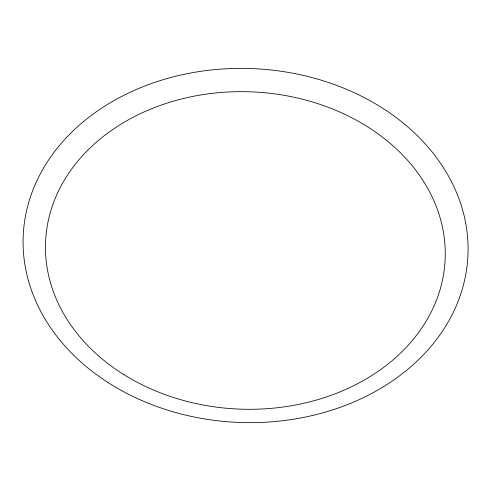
<?xml version="1.0" encoding="UTF-8"?>
<svg xmlns="http://www.w3.org/2000/svg" width="491" height="491" viewBox="0 0 491 491"><rect width="100%" height="100%" fill="white"/><g stroke="black" fill="none" stroke-linecap="round" stroke-linejoin="round"><path stroke-width="0.74" d="M107.775 382.354A222.583 177.036 2.5 0 0 465.769 274.512A222.583 177.036 2.5 0 0 163.196 79.683A222.583 177.036 2.5 0 0 107.775 382.354M123.885 374.627A199.978 158.734 2.5 0 0 443.594 274.187A199.978 158.734 2.5 0 0 168.609 102.619A199.978 158.734 2.5 0 0 123.885 374.627"/></g></svg>
